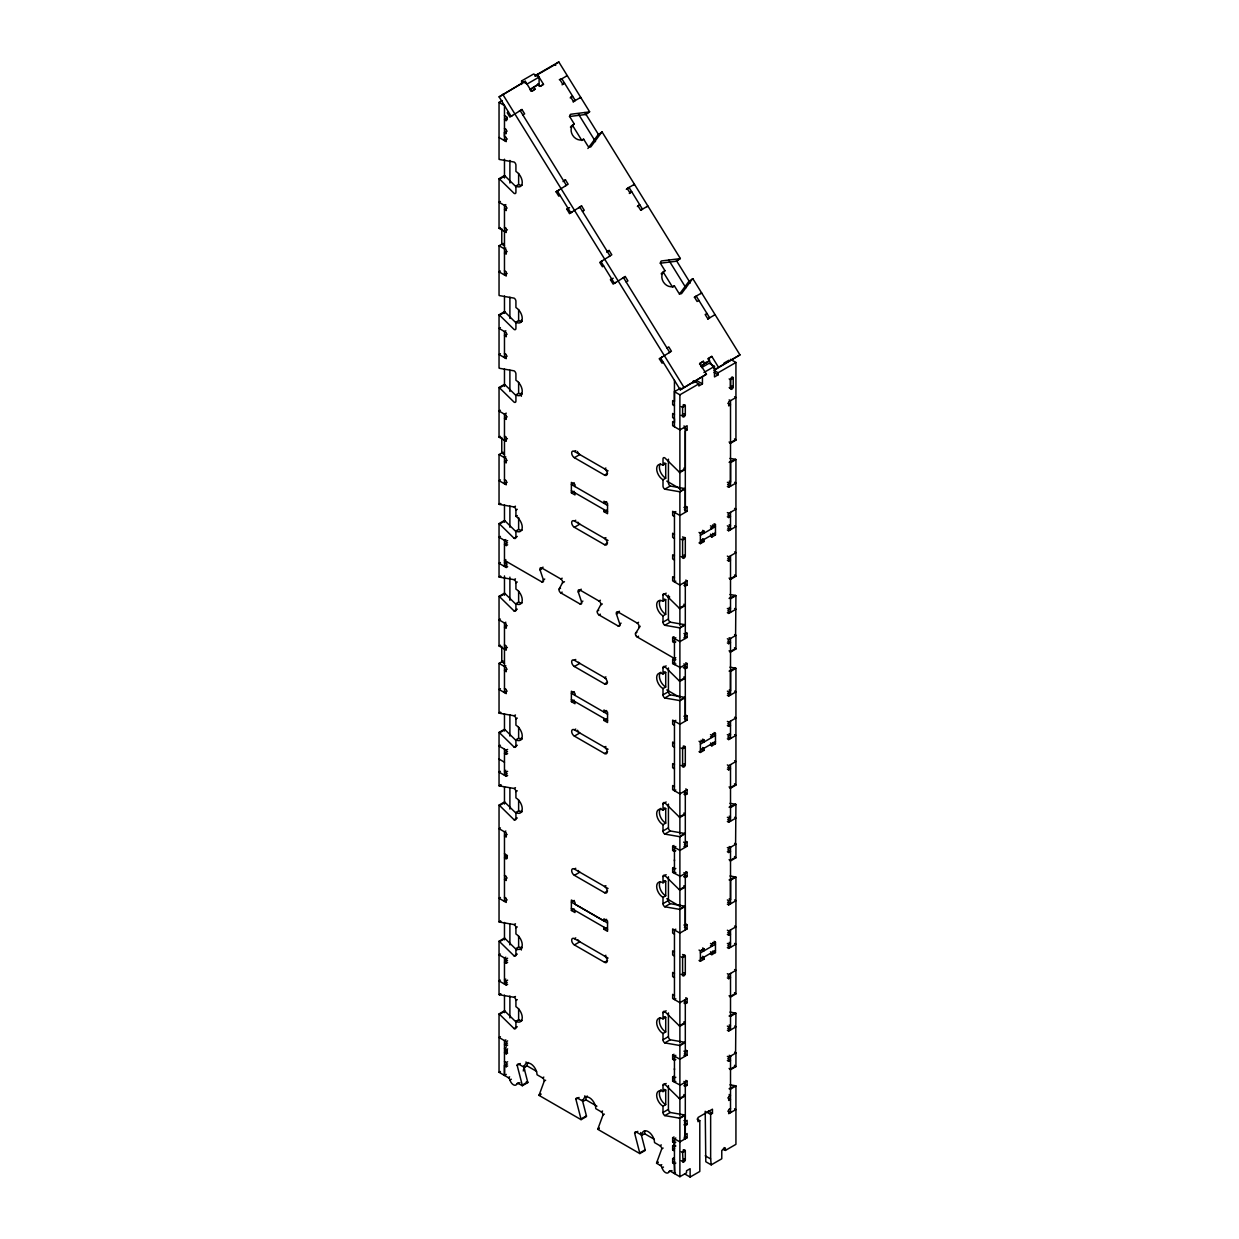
<?xml version="1.0" encoding="UTF-8"?>
<svg xmlns="http://www.w3.org/2000/svg" width="1239" height="1239" viewBox="0 0 1239 1239"><rect width="100%" height="100%" fill="white"/><g stroke="black" fill="none" stroke-linecap="round" stroke-linejoin="round"><path stroke-width="1.5" d="M515.904 186.655L504.985 175.938A2.555 1.471 60 0 0 504.474 175.551L499.038 178.679L499.038 228.348L506.271 232.529L506.271 228.348L504.474 227.31M502.198 100.591L499.038 102.403L499.038 159.304A2.555 1.471 60 0 0 499.565 159.506L514.108 162.03A2.555 1.471 60 0 1 515.92 165.159L515.92 171.431A8.952 5.173 60 0 1 522.254 182.396A8.952 5.173 60 0 1 515.92 186.051L515.92 192.308A2.555 1.471 60 0 1 514.108 193.361L499.565 179.066A2.555 1.471 60 0 0 499.038 178.679M504.474 177.022L504.474 175.551M507.185 131.04L504.474 132.604L504.474 136.445L506.271 137.483L506.271 141.664L499.038 137.483M506.271 1074.399L504.474 1075.437L504.474 1065.679L507.525 1063.929M675.813 1163.049L674.45 1163.824L674.79 1173.379M674.465 1150.954L672.653 1149.9L672.653 1145.734L674.45 1146.772L674.45 1142.947L675.813 1142.157M674.45 380.419L674.45 401.622L672.653 400.569L672.653 404.75L674.45 405.788M674.45 859.804L674.45 860.904M674.45 1068.607L674.45 1069.722M663.128 1148.057L661.765 1148.847L656.67 1162.709A2.555 1.471 60 0 0 656.593 1163.266L660.418 1165.465A2.555 1.471 60 0 1 662.122 1167.835A5.111 2.958 60 0 0 665.529 1172.59A5.111 2.958 60 0 0 668.936 1171.769A2.555 1.471 60 0 1 670.64 1171.366L679.886 1176.709L679.886 1118.337L685.306 1115.208L684.966 1138.966M685.306 929.962L685.306 906.39L679.886 909.534L679.886 1043.021M685.306 721.144L685.306 697.588L679.886 700.716L679.886 834.203M685.306 512.327L685.306 488.77L679.886 491.898L679.886 625.401M683.943 425.984L685.306 426.774L685.306 469.38L679.886 472.524L679.886 394.823L674.45 391.694L674.45 426.774M681.233 415.282L682.596 416.056A1.92 1.115 -60 0 0 683.943 416.846A1.92 1.115 -60 0 0 685.306 414.492L685.306 413.95M729.09 995.738L730.003 996.636A2.555 1.471 60 0 0 730.514 997.023L735.935 993.879L735.935 877.166L730.514 880.294L730.514 903.851L727.618 902.178M729.09 786.935L730.003 787.818A2.555 1.471 60 0 0 730.514 788.205L735.935 785.077L735.935 668.348L730.514 671.476L730.514 695.048L727.618 693.375M729.09 578.117L730.003 579A2.555 1.471 60 0 0 730.514 579.387L735.935 576.259L735.935 459.545L730.514 462.674L730.514 486.23L727.618 484.557M731.877 386.041L733.225 386.831L730.514 388.396L730.514 379.692A1.92 1.115 -60 0 1 731.877 377.337A1.92 1.115 -60 0 1 733.225 378.127L733.225 386.831A1.92 1.115 -60 0 1 731.877 389.17A1.92 1.115 -60 0 1 730.514 388.396L729.152 387.606M723.018 1149.064L725.388 1150.427L735.935 1144.34L735.935 1085.968A2.555 1.471 60 0 0 735.424 1085.767L729.972 1084.822M581.277 603.145L579.929 603.92L560.818 592.892A2.555 1.471 60 0 1 559.037 590.167L559.037 589.377A2.555 1.471 60 0 1 559.176 588.959L562.583 582.609A2.555 1.471 60 0 0 562.413 580.967L561.484 579.511A2.555 1.471 60 0 0 560.833 578.985L541.505 567.834A2.555 1.471 60 0 0 540.096 569.986L543.363 579.837A2.555 1.471 60 0 1 541.846 581.927L504.474 560.353L505.822 559.579M621.095 623.14L619.748 623.929A2.555 1.471 60 0 1 618.323 626.082L598.995 614.931A2.555 1.471 60 0 1 598.344 614.405L597.415 612.933A2.555 1.471 60 0 1 597.26 611.307L600.652 604.957A2.555 1.471 60 0 0 600.791 604.539L600.807 603.889A2.555 1.471 60 0 0 599.01 601.023L579.806 589.934A2.555 1.471 60 0 0 578.272 592.041L581.556 601.875A2.555 1.471 60 0 1 580.038 603.982M675.813 657.723L674.45 658.498L636.97 636.846A2.555 1.471 60 0 1 635.421 633.47L640.191 626.222M582.284 1099.845L586.419 1115.874A2.555 1.471 60 0 1 586.496 1116.525L581.076 1119.653L539.12 1095.431A2.555 1.471 60 0 1 539.197 1094.873L544.277 1081.012L545.64 1080.238M640.702 1132.523L645.163 1149.792A2.555 1.471 60 0 1 645.24 1150.442L639.804 1153.571L597.848 1129.349A2.555 1.471 60 0 1 597.926 1128.791L603.021 1114.93L604.384 1114.14M587.89 148.494L597.988 134.881A2.555 2.091 54.8 0 1 598.452 134.493M679.297 294.309L688.714 281.609A2.555 2.091 54.8 0 1 689.178 281.207M512.45 115.475L511.088 116.249L499.116 96.874L525.29 81.294L531.454 91.252L535.062 89.162L533.73 86.993L538.547 84.206L539.894 86.389L543.503 84.298L537.354 74.34L558.804 61.95L589.609 111.758L585.97 114.329A2.555 2.091 54.8 0 1 585.397 114.53L569.351 116.528M499.116 96.874L525.29 81.294M534.923 76.044L537.354 74.34M556.373 63.654L558.804 61.95M531.02 91.051L530.091 89.549L533.73 86.993M534.009 87.288L538.547 84.206M532.646 90.881L535.062 89.162M541.087 86.002L543.503 84.298M508.408 111.913L507.2 112.764L509.879 117.101L521.96 109.512L524.639 113.864L522.843 114.902M519.234 111.2L520.148 110.565L566.347 185.261L565.433 185.896M519.544 111.216L521.96 109.512M562.103 84.825L564.535 83.121L562.723 84.175L560.028 79.823L567.261 75.641L566.424 75.935M570.172 97.866L572.588 96.162L570.792 97.2L573.471 101.552L580.704 97.37L579.806 98.02M573.161 102.001L575.283 100.514L561.84 78.769L559.316 79.652M585.397 114.53L589.036 111.975A2.555 2.091 54.8 0 0 589.609 111.758M570.451 127.152A8.952 7.295 54.8 0 1 572.449 125.263L574.261 123.993L570.234 117.473A2.555 2.091 54.8 0 1 570.699 114.251L589.036 111.975M660.093 263.241L676.138 261.243A2.555 2.091 54.8 0 0 676.711 261.042L680.335 258.486L602.077 131.938A2.555 2.091 54.8 0 0 601.612 132.325L590.848 146.852A2.555 2.091 54.8 0 1 587.704 145.722L583.662 139.202L581.85 140.472L572.449 125.263M597.988 134.881L602.077 131.938M563.048 181.575L565.464 179.872L568.143 184.208L556.079 191.797L558.758 196.149L559.966 195.297M572.232 211.962L569.522 213.526L566.827 209.19L568.035 208.338M569.522 213.526L581.587 205.937L584.281 210.289L582.469 211.327M578.876 207.625L579.775 206.99L609.991 255.853L609.092 256.488M579.171 207.656L581.587 205.937M626.314 189.35L629.04 187.43L642.468 209.159L641.26 210.011M633.547 184.936L634.461 184.301L627.228 188.483L629.923 192.819L631.72 191.782L629.304 193.485M637.373 206.526L639.789 204.822L637.977 205.86L640.671 210.212L647.904 206.03L646.99 206.665M606.692 252.167L609.123 250.464L611.803 254.8L599.738 262.389L602.417 266.741L603.625 265.889M626.129 281.919L627.925 280.881L625.246 276.529L613.166 284.118L610.486 279.782L611.694 278.93M622.52 278.217L623.434 277.582L669.633 352.279L668.719 352.914M622.83 278.248L625.246 276.529M676.138 261.243L679.762 258.688A2.555 2.091 54.8 0 0 680.335 258.486M663.515 271.744L664.987 270.706L660.96 264.186A2.555 2.091 54.8 0 1 661.425 260.964L679.762 258.688M673.149 286.798L674.403 285.915L678.43 292.435A2.555 2.091 54.8 0 0 681.589 293.566L692.353 279.038A2.555 2.091 54.8 0 1 692.818 278.651L739.962 354.896L714.872 369.826L708.15 358.969L711.79 356.398L718.496 367.271L714.872 369.826M688.714 281.609L692.818 278.651M694.413 297.36L696.225 296.09L709.668 317.819L707.856 319.104M700.747 293.597L701.661 292.962L694.429 297.128L697.108 301.48L698.92 300.427M714.191 315.326L715.089 314.691L707.856 318.857L705.177 314.52L706.989 313.467M663.252 362.315L662.044 363.166L659.365 358.814L671.43 351.226L668.75 346.889L666.938 347.927M699.493 363.972L703.349 361.277L704.681 363.445L701.057 366.016L700.639 365.335M701.057 366.016L709.513 360.673L708.166 358.489L711.79 356.398M661.936 357.188L660.573 357.963L680.273 389.82L706.447 374.224L699.725 363.368L703.349 361.277M706.447 374.224L680.273 389.82M683.107 1162.213L682.596 1152.518A1.92 1.115 -60 0 1 683.943 1150.164A1.92 1.115 -60 0 1 685.306 1150.954L682.596 1152.518L681.233 1151.728M684.966 664.785L683.943 663.81M735.594 635.545L735.935 595.649A2.555 1.471 60 0 0 735.424 595.432L729.972 594.488M684.966 873.603L683.943 872.612M735.594 844.363L735.935 804.452A2.555 1.471 60 0 0 735.424 804.25L729.972 803.306M684.966 1082.406L683.943 1081.43M735.594 1053.181L735.935 1013.27A2.555 1.471 60 0 0 735.424 1013.053L729.972 1012.108M735.594 1109.726L734.588 1108.75M675.472 1172.977L674.45 1173.565L674.45 1138.765L675.813 1137.991M521.619 84.438L521.619 80.922L533.668 73.968L539.089 77.097L539.089 85.878M535.372 75.935L555.165 64.505L555.692 65.373M539.089 77.097L527.04 84.051L521.619 80.922M530.091 89.549L533.405 87.644M507.371 117.256A1.92 1.115 -60 0 0 507.185 118.17L504.474 119.734L506.271 120.772L506.271 116.605L504.474 115.552M507.355 138.938L504.474 140.611L504.474 105.547L499.038 102.403M499.565 179.066L504.985 175.938M515.92 186.051L518.63 184.487A8.952 5.173 60 0 0 522.13 185.277M500.401 201.461L499.038 202.251L506.271 206.417L506.271 210.599L504.474 209.561L507.185 207.982M505.822 204.59L504.474 205.38L504.474 274.981L507.185 273.416M563.652 180.909L565.464 179.872M556.079 191.797L558.789 190.233M499.038 228.348L500.401 227.558M504.474 231.476L507.401 229.788M515.904 322.76L504.985 312.042A2.555 1.471 60 0 0 504.474 311.655L499.038 314.799A2.555 1.471 60 0 1 499.565 315.186L514.108 329.466A2.555 1.471 60 0 0 515.92 328.412L515.92 322.155A8.952 5.173 60 0 0 522.254 318.5A8.952 5.173 60 0 0 515.92 307.535L515.92 301.278A2.555 1.471 60 0 0 514.108 298.134L499.565 295.625A2.555 1.471 60 0 1 499.038 295.409L499.038 245.756L503.111 243.402M566.827 209.19L569.537 207.625M504.474 248.884L505.822 248.094M507.185 251.486L504.474 253.05L506.271 254.103L506.271 249.922L499.038 245.756M500.401 271.062L499.038 271.852L506.271 276.034L506.271 271.852L504.474 270.799M607.311 251.502L609.123 250.464M499.565 315.186L504.985 312.042M602.293 260.763L600.946 261.537L614.374 283.266L615.737 282.492M500.401 327.623L499.038 328.397L506.271 332.579L506.271 336.76L504.474 335.707L507.185 334.143M515.92 322.155L518.63 320.591A8.952 5.173 60 0 0 522.13 321.397M505.822 330.751L504.474 331.541L504.474 357.637L507.185 356.073M610.486 279.782L613.197 278.217M500.401 353.719L499.038 354.509L506.271 358.675L506.271 354.509L504.474 353.456M504.474 436.113L506.271 437.166L506.271 441.332L499.038 437.166L499.038 387.497L504.474 384.369A2.555 1.471 60 0 1 504.985 384.756L515.904 395.458M499.038 387.497A2.555 1.471 60 0 1 499.565 387.884L504.985 384.756M499.565 387.884L514.108 402.164A2.555 1.471 60 0 0 515.92 401.126L515.92 394.854L518.63 393.29A8.952 5.173 60 0 0 522.13 394.095M500.401 410.279L499.038 411.054L506.271 415.235L506.271 419.417L504.474 418.364L507.185 416.8M506.271 413.145L504.474 414.198L504.474 483.799L507.185 482.234M499.038 437.166L500.401 436.376M504.474 440.294L507.401 438.591M659.365 358.814L662.075 357.25M515.47 506.178L514.108 506.952L499.565 504.428A2.555 1.471 60 0 1 499.038 504.227L499.038 454.558L503.111 452.22M504.474 457.687L505.822 456.912M507.185 460.304L504.474 461.868L506.271 462.906L506.271 458.74L499.038 454.558M500.401 479.88L499.038 480.67L506.271 484.836L506.271 480.67L504.474 479.617M704.681 363.445L709.513 360.673M701.522 367.611L709.064 363.259L714.485 366.388L714.485 376.935L718.109 374.844L718.109 372.769L735.935 362.469L735.935 440.155L730.514 443.283A2.555 1.471 60 0 1 730.003 442.896L729.09 442.013M703.938 372.49L714.485 366.388M674.45 391.694L680.769 388.055M724.025 363.073L728.888 360.27M718.496 367.271L739.962 354.896M607.59 473.329L604.539 475.095L574.385 457.687A3.841 2.215 60 0 1 571.675 452.994A3.841 2.215 60 0 1 574.385 451.43L575.748 450.64M679.886 394.823L698.811 383.904L698.811 385.979L702.436 383.904L702.436 376.873M574.385 457.687L579.821 454.558A3.841 2.215 60 0 1 577.405 451.476M499.038 504.227L500.401 503.437M499.565 504.428L500.912 503.654M729.152 378.917L730.514 379.692L733.225 378.127L731.877 377.337M515.904 531.577L504.985 520.86A2.555 1.471 60 0 0 504.474 520.473L499.038 523.601A2.555 1.471 60 0 1 499.565 523.989L514.108 538.284A2.555 1.471 60 0 0 515.92 537.23L515.92 530.973A8.952 5.173 60 0 0 522.254 527.318A8.952 5.173 60 0 0 515.92 516.353L515.92 510.081L517.283 509.306M685.306 414.492L682.596 416.056L682.596 407.368A1.92 1.115 -60 0 1 683.943 405.014A1.92 1.115 -60 0 1 685.306 405.788L685.306 414.492L683.943 413.718M499.565 523.989L504.985 520.86M515.92 516.353L517.283 515.563M574.277 482.823L571.38 484.495L607.544 505.373M605.886 468.048L604.539 468.822A3.841 2.215 60 0 1 607.249 473.53A3.841 2.215 60 0 1 604.539 475.095M574.989 486.571L574.989 484.495L571.38 482.405L571.38 492.843L574.091 491.279M500.401 536.425L499.038 537.215L506.271 541.397L507.634 540.607M674.45 414.492L672.653 413.454L672.653 417.62L674.45 418.674L674.45 422.592L672.653 421.554L672.653 425.72L679.886 429.902L687.118 425.72L687.118 429.902L685.306 430.94L685.306 508.16L683.943 507.371M515.92 530.973L518.63 529.409A8.952 5.173 60 0 0 522.13 530.199M505.822 539.569L504.474 540.343L504.474 566.455L507.185 564.891M514.108 538.284L517.283 536.456M507.525 542.759L504.474 544.525L506.271 545.563L507.634 544.788M663.004 479.772A8.952 5.173 60 0 1 656.67 468.807A8.952 5.173 60 0 1 663.004 465.152L665.715 463.587L665.715 478.208L663.004 479.772L663.004 486.044A2.555 1.471 60 0 0 664.816 489.173L679.359 491.697A2.555 1.471 60 0 1 679.886 491.898M500.401 562.537L499.038 563.311L506.271 567.493L507.634 566.703M606.645 501.718L603.935 503.282L603.935 501.191L607.544 503.282L607.544 513.72L603.935 511.63L603.935 509.554M607.59 542.93L604.539 544.695L574.385 527.303A3.841 2.215 60 0 1 571.675 522.595A3.841 2.215 60 0 1 574.385 521.03L575.748 520.256M506.162 561.298L504.474 562.274L506.271 563.311L507.634 562.537M574.385 527.303L579.821 524.159A3.841 2.215 60 0 1 577.901 522.146M603.935 511.63L606.645 510.065M663.004 465.152L663.004 458.895A2.555 1.471 60 0 1 664.816 457.857L679.359 472.136L684.795 468.992A2.555 1.471 60 0 0 685.306 469.38M730.003 442.896L735.424 439.768A2.555 1.471 60 0 0 735.935 440.155M499.038 523.601L499.038 576.925L500.401 576.15M499.038 576.925A2.555 1.471 60 0 0 499.565 577.142L500.912 576.352M664.816 489.173L670.237 486.044L684.795 488.553A2.555 1.471 60 0 1 685.306 488.77M499.565 577.142L514.108 579.651L515.47 578.876M515.904 604.276L504.985 593.558A2.555 1.471 60 0 0 504.474 593.171L499.038 596.315A2.555 1.471 60 0 1 499.565 596.702L514.108 610.982A2.555 1.471 60 0 0 515.92 609.929L515.92 603.672A8.952 5.173 60 0 0 522.254 600.017A8.952 5.173 60 0 0 515.92 589.052L515.92 582.795L517.283 582.005M541.722 567.942L543.085 567.168M540.096 569.986L541.443 569.212M679.359 491.697L684.795 488.553M729.09 462.302L735.424 459.328A2.555 1.471 60 0 1 735.935 459.545M499.565 596.702L504.985 593.558M605.886 537.649L604.539 538.438A3.841 2.215 60 0 1 607.249 543.131A3.841 2.215 60 0 1 604.539 544.695M543.363 579.837L544.726 579.047M541.737 581.881L543.085 581.091M515.92 603.672L518.63 602.108A8.952 5.173 60 0 0 522.13 602.913M675.813 511.552L674.45 512.327L674.45 581.927L675.813 581.153M560.833 578.985L562.181 578.195M685.306 508.16L687.118 507.107L687.118 511.289L679.886 515.455L672.653 511.289L672.653 515.47L674.45 516.508M727.355 482.312L728.702 483.102L730.514 482.048L730.514 400.662L729.152 399.887M514.108 610.982L517.283 609.154M562.46 582.903L564.488 581.726M500.401 619.082L499.038 619.872L506.271 624.053L506.271 628.219L504.474 627.182L507.185 625.618M727.355 486.493L728.702 487.268L735.935 483.102L734.588 482.312M559.176 588.959L560.539 588.184M505.822 622.226L504.474 623L504.474 692.601L507.185 691.037M560.818 592.892L562.165 592.103M579.914 589.996L581.261 589.206M578.272 592.041L579.635 591.251M499.038 596.315L499.038 645.968L500.401 645.194M727.355 512.59L728.702 513.38L735.935 509.198L734.588 508.408M699.028 532.414L700.391 533.204L704 531.113L704 533.204L701.971 532.027M710.489 525.816L711.836 526.59L715.461 524.5L715.461 534.938L711.836 537.029L710.489 536.255M581.556 601.875L582.903 601.101M727.355 516.771L728.702 517.546L730.514 516.508L727.804 514.944M700.376 535.294L715.445 526.606L712.549 524.933M504.474 649.112L507.401 647.408M700.376 541.567L715.445 532.863M599.01 601.023L600.373 600.234M727.355 525.816L728.702 526.606L730.514 525.553L729.152 524.778M699.028 542.868L700.391 543.642L704 541.551L704 539.476L702.652 538.686M515.47 714.98L514.108 715.77L499.565 713.246A2.555 1.471 60 0 1 499.038 713.029L499.038 663.376L503.111 661.022M727.355 529.998L728.702 530.772L735.935 526.606L734.588 525.816M600.652 604.957L602.34 603.966M597.368 611.013L598.731 610.223M504.474 666.505L505.822 665.715M598.995 614.931L600.357 614.157M507.185 669.122L504.474 670.686L506.271 671.724L506.271 667.542L499.038 663.376M619.748 623.929L616.464 614.079A2.555 1.471 60 0 1 617.982 611.973L619.454 611.261M616.464 614.079L617.812 613.305M500.401 688.698L499.038 689.473L506.271 693.654L506.271 689.473L504.474 688.435M664.816 625.277L670.237 622.148L684.795 624.673A2.555 1.471 60 0 1 685.306 624.874L679.886 628.018A2.555 1.471 60 0 0 679.359 627.801L664.816 625.277A2.555 1.471 60 0 1 663.004 622.148L663.004 615.876A8.952 5.173 60 0 1 656.67 604.926A8.952 5.173 60 0 1 663.004 601.271L663.004 594.999L666.164 593.171M683.943 585.335L685.306 586.109L687.118 585.071L687.118 580.89L679.886 585.071L672.653 580.89L672.653 576.708L674.45 577.761M727.355 556.094L728.702 556.884L735.935 552.702L734.588 551.913M727.355 560.276L728.702 561.05L730.514 560.013L727.804 558.448M618.106 625.974L619.81 624.983M669.075 596.532L668.967 596.842A2.555 1.471 60 0 0 669.71 596.966M663.004 601.271L665.715 599.707L665.715 614.312L663.004 615.876M618.091 612.035L637.202 623.078L638.565 622.288M607.59 682.147L604.539 683.913L574.385 666.505A3.841 2.215 60 0 1 571.675 661.812A3.841 2.215 60 0 1 574.385 660.248L575.748 659.458M574.385 666.505L579.821 663.376A3.841 2.215 60 0 1 578.567 662.307M635.561 633.052L636.908 632.277M679.359 608.241L684.795 605.112A2.555 1.471 60 0 0 685.306 605.499L679.886 608.628A2.555 1.471 60 0 1 679.359 608.241L664.816 593.961A2.555 1.471 60 0 0 663.004 594.999M730.003 579L735.424 575.872A2.555 1.471 60 0 0 735.935 576.259M499.038 713.029L500.401 712.255M499.565 713.246L500.912 712.456M637.187 636.985L638.55 636.196M663.004 622.148L668.425 619.02L668.425 595.262M515.904 740.38L504.985 729.678A2.555 1.471 60 0 0 504.474 729.291L499.038 732.419A2.555 1.471 60 0 1 499.565 732.807L514.108 747.086A2.555 1.471 60 0 0 515.92 746.048L515.92 739.776A8.952 5.173 60 0 0 522.254 736.121A8.952 5.173 60 0 0 515.92 725.156L515.92 718.899L517.283 718.109M679.359 627.801L684.795 624.673M729.09 598.406L735.424 595.432M735.935 595.649L730.514 598.778A2.555 1.471 60 0 0 730.003 598.561M499.565 732.807L504.985 729.678M574.292 691.625L571.396 693.298L607.559 714.175M675.813 641.879L674.45 642.669L672.653 641.616L672.653 637.45L674.001 636.66M605.886 676.866L604.539 677.64A3.841 2.215 60 0 1 607.249 682.333A3.841 2.215 60 0 1 604.539 683.913M675.813 637.698L674.45 638.488L674.45 664.584L675.813 663.81M672.653 641.616L674.682 640.439M672.653 637.45L679.886 641.616L687.118 637.45L687.118 633.268L685.306 634.306L683.943 633.532M727.355 608.473L728.702 609.247L730.514 608.21L729.152 607.435M574.989 695.389L574.989 693.298L571.38 691.207L571.38 701.661L574.091 700.081M500.401 745.243L499.038 746.033L506.271 750.199L507.634 749.425M727.355 612.655L728.702 613.429L735.935 609.247L734.588 608.473M515.92 739.776L518.63 738.212A8.952 5.173 60 0 0 522.13 739.017M514.108 747.086L517.283 745.259M507.525 751.577L504.474 753.343L506.271 754.381L507.634 753.591M680.226 667.527L672.653 663.546L672.653 659.365L674.001 658.59M675.813 659.628L674.45 660.418L672.653 659.365M679.886 700.716A2.555 1.471 60 0 0 679.359 700.5L664.816 697.991A2.555 1.471 60 0 1 663.004 694.847L663.004 688.59A8.952 5.173 60 0 1 656.67 677.625A8.952 5.173 60 0 1 663.004 673.97L663.004 667.713L666.164 665.885M672.653 663.546L674.682 662.369M663.004 673.97L665.715 672.405L665.715 687.026L663.004 688.59M500.401 771.339L499.038 772.129L506.271 776.311L507.634 775.521M679.886 698.409L679.886 667.728L687.118 663.546L687.118 667.728L685.306 668.766L683.278 667.589M727.355 638.751L728.702 639.525L735.935 635.359L735.935 648.973L730.514 652.101A2.555 1.471 60 0 1 730.003 651.714L729.09 650.816M606.645 710.536L603.935 712.1L603.935 710.009L607.544 712.1L607.544 722.538L603.935 720.448L603.935 718.357M607.59 751.748L604.539 753.513L574.385 736.105A3.841 2.215 60 0 1 571.675 731.413A3.841 2.215 60 0 1 574.385 729.848L575.748 729.059M505.822 770.302L504.474 771.092L506.271 772.129L507.634 771.339M727.355 642.933L728.702 643.707L730.514 642.669L727.804 641.105M507.185 773.694L504.474 775.258L504.474 749.161M574.385 736.105L579.821 732.977A3.841 2.215 60 0 1 577.544 730.251M603.935 720.448L606.645 718.883M679.359 680.939L684.795 677.81A2.555 1.471 60 0 0 685.306 678.198L679.886 681.326A2.555 1.471 60 0 1 679.359 680.939L664.816 666.659A2.555 1.471 60 0 0 663.004 667.713M730.003 651.714L735.424 648.586A2.555 1.471 60 0 0 735.935 648.973M499.038 732.419L499.038 785.743L500.401 784.953M499.038 785.743A2.555 1.471 60 0 0 499.565 785.944L501.253 784.968M663.004 694.847L668.425 691.718L668.425 667.96M664.816 697.991L670.237 694.847L684.795 697.371A2.555 1.471 60 0 1 685.306 697.588M499.565 785.944L514.108 788.469L515.47 787.694M515.904 813.094L504.985 802.376A2.555 1.471 60 0 0 504.474 801.989L499.038 805.118A2.555 1.471 60 0 1 499.565 805.505L514.108 819.8A2.555 1.471 60 0 0 515.92 818.747L515.92 812.49A8.952 5.173 60 0 0 522.254 808.835A8.952 5.173 60 0 0 515.92 797.87L515.92 791.597L517.283 790.823M679.359 700.5L684.795 697.371M729.09 671.12L735.424 668.146A2.555 1.471 60 0 1 735.935 668.348M499.565 805.505L504.985 802.376M605.886 746.467L604.539 747.241A3.841 2.215 60 0 1 607.249 751.949A3.841 2.215 60 0 1 604.539 753.513M515.92 812.49L518.63 810.91A8.952 5.173 60 0 0 522.13 811.715M675.813 720.355L674.45 721.144L674.45 790.745L675.813 789.971M683.943 716.188L685.306 716.963L687.118 715.925L687.118 720.091L679.886 724.273L672.653 720.107L672.653 724.273L674.45 725.326M727.355 691.13L728.702 691.904L730.514 690.866L730.514 638.488L729.152 637.713M514.108 819.8L517.283 817.972M500.401 827.9L499.038 828.69L506.271 832.856L506.271 837.037L504.474 835.984L507.185 834.42M727.355 695.296L728.702 696.086L735.935 691.904L734.588 691.13M505.822 831.028L504.474 831.818L504.474 901.419L507.185 899.855M727.355 721.408L728.702 722.182L735.935 718.016L734.588 717.226M699.028 741.232L700.391 742.022L704 739.931L704 742.022L700.949 740.256M710.489 734.619L711.836 735.408L715.461 733.318L715.461 743.756L711.836 745.847L710.489 745.057M727.355 725.574L728.702 726.364L730.514 725.326L727.804 723.746M700.391 744.112L715.461 735.408L712.564 733.736M700.391 750.369L715.461 741.665M727.355 734.634L728.702 735.408L730.514 734.371L729.152 733.581M699.028 751.67L700.391 752.46L704 750.369L704 748.279L702.652 747.504M727.355 738.8L728.702 739.59L735.935 735.408L734.588 734.634M507.185 877.924L504.474 879.489L506.271 880.542L506.271 876.36L504.474 875.323M500.401 897.501L499.038 898.29L506.271 902.457L506.271 898.29L504.474 897.237M683.943 794.137L685.306 794.927L687.118 793.874L687.118 789.708L679.886 793.874L672.653 789.708L672.653 785.526L674.45 786.564M727.355 764.912L728.702 765.687L735.935 761.52L734.588 760.731M664.816 834.095L670.237 830.966L684.795 833.475A2.555 1.471 60 0 1 685.306 833.692L679.886 836.821A2.555 1.471 60 0 0 679.359 836.619L664.816 834.095A2.555 1.471 60 0 1 663.004 830.966L663.004 824.694A8.952 5.173 60 0 1 656.67 813.729A8.952 5.173 60 0 1 663.004 810.074L663.004 803.817L666.164 801.989M727.355 769.078L728.702 769.868L730.514 768.815L727.804 767.251M663.004 810.074L665.715 808.509L665.715 823.13L663.004 824.694M607.59 890.949L604.539 892.715L574.385 875.323A3.841 2.215 60 0 1 571.675 870.614A3.841 2.215 60 0 1 574.385 869.05L575.748 868.276M574.385 875.323L579.821 872.179A3.841 2.215 60 0 1 578.102 870.49M679.359 817.059L684.795 813.915A2.555 1.471 60 0 0 685.306 814.302L679.886 817.446A2.555 1.471 60 0 1 679.359 817.059L664.816 802.764A2.555 1.471 60 0 0 663.004 803.817M730.003 787.818L735.424 784.69A2.555 1.471 60 0 0 735.935 785.077M499.038 805.118L499.038 921.847L500.401 921.057M499.038 921.847A2.555 1.471 60 0 0 499.565 922.064L500.912 921.274M663.004 830.966L668.425 827.822L668.425 804.08M499.565 922.064L514.108 924.573L515.47 923.798M516.818 950.096L504.985 938.481A2.555 1.471 60 0 0 504.474 938.093L499.038 941.237A2.555 1.471 60 0 1 499.565 941.625L514.108 955.904A2.555 1.471 60 0 0 515.92 954.851L515.92 948.594A8.952 5.173 60 0 0 522.254 944.939A8.952 5.173 60 0 0 515.92 933.974L515.92 927.717L517.283 926.927M679.359 836.619L684.795 833.475M729.09 807.224L735.424 804.25M735.935 804.452L730.514 807.596A2.555 1.471 60 0 0 730.003 807.379M499.565 941.625L504.985 938.481M574.292 900.443L571.396 902.1L607.559 922.993M675.813 850.697L674.45 851.472L672.653 850.434L672.653 846.252L674.001 845.478M605.886 885.668L604.539 886.458A3.841 2.215 60 0 1 607.249 891.151A3.841 2.215 60 0 1 604.539 892.715M675.813 846.516L674.45 847.306L674.45 873.402L675.813 872.612M672.653 850.434L674.682 849.257M672.653 846.252L679.886 850.434L687.118 846.252L687.118 842.086L685.306 843.124L683.603 842.148M727.355 817.291L728.702 818.065L730.514 817.028L729.152 816.238M606.645 919.338L603.935 920.902L574.989 904.207L574.989 902.116L571.38 900.025L571.38 910.464L574.091 908.899M500.401 954.061L499.038 954.835L506.271 959.017L507.634 958.227M727.355 821.457L728.702 822.247L735.935 818.065L734.588 817.291M515.92 948.594L518.63 947.03A8.952 5.173 60 0 0 522.13 947.835M505.822 957.189L504.474 957.979L504.474 984.076L507.185 982.512M514.108 955.904L517.283 954.076M507.525 960.38L504.474 962.145L506.271 963.199L507.634 962.409M680.226 876.345L672.653 872.364L672.653 868.183L674.001 867.393M675.813 868.446L674.45 869.22L672.653 868.183M679.886 909.534A2.555 1.471 60 0 0 679.359 909.318L664.816 906.793A2.555 1.471 60 0 1 663.004 903.665L663.004 897.392A8.952 5.173 60 0 1 656.67 886.443A8.952 5.173 60 0 1 663.004 882.788L663.004 876.515L666.164 874.688M672.653 872.364L674.682 871.187M663.004 882.788L665.715 881.223L665.715 895.828L663.004 897.392M500.401 980.157L499.038 980.947L506.271 985.113L507.634 984.339M679.886 907.227L679.886 876.531L687.118 872.364L687.118 876.531L685.306 877.584L683.603 876.593M727.355 847.569L728.702 848.343L735.935 844.162L735.935 857.775L730.514 860.904A2.555 1.471 60 0 1 730.003 860.516L729.09 859.634M607.59 960.566L604.539 962.316L574.385 944.923A3.841 2.215 60 0 1 571.675 940.231A3.841 2.215 60 0 1 574.385 938.651L575.748 937.877M505.822 979.12L504.474 979.894L506.271 980.947L507.634 980.157M727.355 851.735L728.702 852.525L730.514 851.472L727.804 849.908M574.385 944.923L579.821 941.795A3.841 2.215 60 0 1 577.901 939.766M603.935 927.175L603.935 929.265L606.645 927.701M679.359 889.757L684.795 886.628A2.555 1.471 60 0 0 685.306 887.016L679.886 890.144A2.555 1.471 60 0 1 679.359 889.757L664.816 875.477A2.555 1.471 60 0 0 663.004 876.515M730.003 860.516L735.424 857.388A2.555 1.471 60 0 0 735.935 857.775M499.038 941.237L499.038 994.545L500.401 993.771M499.038 994.545A2.555 1.471 60 0 0 499.565 994.762L500.912 993.972M663.004 903.665L668.425 900.536L668.425 876.778M664.816 906.793L670.237 903.665L684.795 906.189A2.555 1.471 60 0 1 685.306 906.39M499.565 994.762L514.108 997.287L515.47 996.497M515.904 1021.896L504.985 1011.194A2.555 1.471 60 0 0 504.474 1010.807L499.038 1013.936A2.555 1.471 60 0 1 499.565 1014.323L514.108 1028.602A2.555 1.471 60 0 0 515.92 1027.565L515.92 1021.292A8.952 5.173 60 0 0 522.254 1017.637A8.952 5.173 60 0 0 515.92 1006.672L515.92 1000.415L517.283 999.625M679.359 909.318L684.795 906.189M729.09 879.922L735.424 876.949A2.555 1.471 60 0 1 735.935 877.166M499.565 1014.323L504.985 1011.194M605.886 955.269L604.539 956.059A3.841 2.215 60 0 1 607.249 960.752A3.841 2.215 60 0 1 604.539 962.316M515.92 1021.292L518.63 1019.728A8.952 5.173 60 0 0 522.13 1020.533M675.813 929.173L674.45 929.962L674.45 999.563L675.813 998.773M683.943 924.991L685.306 925.781L687.118 924.728L687.118 928.909L679.886 933.091L672.653 928.909L672.653 933.091L674.45 934.129M727.355 899.932L728.702 900.722L730.514 899.684L730.514 847.306L729.152 846.516M500.401 1036.718L499.038 1037.492L506.271 1041.674L507.634 1040.884M514.108 1028.602L517.283 1026.775M727.355 904.114L728.702 904.904L735.935 900.722L734.588 899.932M505.822 1039.846L504.474 1040.621L504.474 1075.437M507.525 1043.037L504.474 1044.802L506.271 1045.855L507.634 1045.066M506.162 1047.652L504.474 1048.628L506.271 1049.681L507.634 1048.891M507.401 1050.254A1.92 1.115 -60 0 0 507.185 1051.245L504.459 1052.794L506.271 1053.847L507.634 1053.073M727.355 930.21L728.702 931L735.935 926.818L734.588 926.044M504.459 1061.498L506.271 1062.551L507.634 1061.777M699.028 950.05L700.391 950.824L704 948.733L704 950.824L701.971 949.647M710.489 943.437L711.836 944.211L715.461 942.136L715.461 952.574L711.836 954.665L710.489 953.875M727.355 934.392L728.702 935.182L730.514 934.129L727.804 932.564M700.391 952.915L715.461 944.211L712.564 942.554M504.474 1065.679L506.271 1066.733L507.634 1065.943M499.038 1013.936L499.038 1072.293L500.401 1071.518M700.391 959.187L715.461 950.483M523.539 1065.927L527.675 1081.972A2.555 1.471 60 0 1 527.752 1082.607L522.331 1085.736A2.555 1.471 60 0 0 522.254 1085.101L517.159 1065.354L520.318 1063.527M727.355 943.437L728.702 944.226L730.514 943.173L729.152 942.399M699.028 960.488L700.391 961.263L704 959.187L704 957.097L702.652 956.307M727.355 947.618L728.702 948.408L735.935 944.226L734.588 943.437M517.159 1065.354A2.555 1.471 60 0 1 518.971 1064.316L524.391 1067.445L527.102 1065.881A8.952 5.173 60 0 1 528.139 1062.473M499.038 1072.293L508.284 1077.636L509.632 1076.846M523.183 1070.899L524.391 1070.202L524.391 1066.283M508.284 1077.636A2.555 1.471 60 0 1 509.988 1080.005L511.351 1079.231M509.988 1080.005A5.111 2.958 60 0 0 513.395 1084.76A5.111 2.958 60 0 0 516.802 1083.939L518.506 1082.963M516.802 1083.939A2.555 1.471 60 0 1 518.506 1083.536L519.869 1082.762M522.254 1085.101L527.675 1081.972M524.391 1067.445A8.952 5.173 60 0 1 530.726 1063.79A8.952 5.173 60 0 1 537.045 1074.755L542.481 1077.884L543.828 1077.094M664.816 1042.897L670.237 1039.769L684.795 1042.293A2.555 1.471 60 0 1 685.306 1042.51L679.886 1045.639A2.555 1.471 60 0 0 679.359 1045.422L664.816 1042.897A2.555 1.471 60 0 1 663.004 1039.769L663.004 1033.512A8.952 5.173 60 0 1 656.67 1022.547A8.952 5.173 60 0 1 663.004 1018.892L663.004 1012.635L666.164 1010.807M683.943 1002.955L685.306 1003.729L687.118 1002.692L687.118 998.51L679.886 1002.692L672.653 998.51L672.653 994.344L674.45 995.382M727.355 973.715L728.702 974.504L735.935 970.323L734.588 969.548M727.355 977.896L728.702 978.686L730.514 977.633L727.804 976.069M663.004 1018.892L665.715 1017.327L665.715 1031.948L663.004 1033.512M539.197 1094.873L540.885 1093.898M539.12 1095.431L540.808 1094.455M679.359 1025.861L684.795 1022.733A2.555 1.471 60 0 0 685.306 1023.12L679.886 1026.248A2.555 1.471 60 0 1 679.359 1025.861L664.816 1011.582A2.555 1.471 60 0 0 663.004 1012.635M730.003 996.636L735.424 993.508A2.555 1.471 60 0 0 735.935 993.879M663.004 1039.769L668.425 1036.64L668.425 1012.883M581.076 1119.653A2.555 1.471 60 0 0 580.998 1119.018L575.903 1099.272L579.062 1097.444M679.359 1045.422L684.795 1042.293M729.09 1016.042L735.424 1013.053M575.903 1099.272A2.555 1.471 60 0 1 577.715 1098.219L583.135 1101.363L585.846 1099.783A8.952 5.173 60 0 1 587.255 1096.004M735.935 1013.27L730.514 1016.398A2.555 1.471 60 0 0 730.003 1016.197M675.813 1059.5L674.45 1060.29L672.653 1059.252L672.653 1055.07L674.001 1054.281M675.813 1055.334L674.45 1056.108L674.45 1082.22L675.813 1081.43M672.653 1059.252L674.682 1058.075M672.653 1055.07L679.886 1059.252L687.118 1055.07L687.118 1050.889L685.306 1051.942L683.943 1051.152M727.355 1026.093L728.702 1026.883L730.514 1025.83L729.152 1025.056M727.355 1030.275L728.702 1031.049L735.935 1026.883L734.588 1026.093M580.998 1119.018L586.419 1115.874M583.135 1101.363A8.952 5.173 60 0 1 589.47 1097.708A8.952 5.173 60 0 1 595.789 1108.657L601.209 1111.801L602.572 1111.011M680.226 1085.147L672.653 1081.167L672.653 1077.001L674.001 1076.211M675.813 1077.249L674.45 1078.038L672.653 1077.001M679.886 1118.337A2.555 1.471 60 0 0 679.359 1118.136L664.816 1115.611A2.555 1.471 60 0 1 663.004 1112.483L663.004 1106.21A8.952 5.173 60 0 1 656.67 1095.245A8.952 5.173 60 0 1 663.004 1091.59L663.004 1085.333L666.164 1083.505M672.653 1081.167L674.682 1079.99M597.926 1128.791L599.289 1128.017M663.004 1091.59L665.715 1090.026L665.715 1104.646L663.004 1106.21M597.848 1129.349L599.211 1128.559M679.886 1116.045L679.886 1085.349L687.118 1081.167L687.118 1085.349L685.306 1086.386L683.943 1085.612M727.355 1056.371L728.702 1057.161L735.935 1052.98L735.935 1066.593L730.514 1069.722A2.555 1.471 60 0 1 730.003 1069.334L729.09 1068.436M727.355 1060.553L728.702 1061.327L730.514 1060.29L727.804 1058.726M679.359 1098.575L684.795 1095.431A2.555 1.471 60 0 0 685.306 1095.818L679.886 1098.962A2.555 1.471 60 0 1 679.359 1098.575L664.816 1084.28A2.555 1.471 60 0 0 663.004 1085.333M730.003 1069.334L735.424 1066.206A2.555 1.471 60 0 0 735.935 1066.593M663.004 1112.483L668.425 1109.339L668.425 1085.596M664.816 1115.611L670.237 1112.483L684.795 1114.992A2.555 1.471 60 0 1 685.306 1115.208M639.804 1153.571A2.555 1.471 60 0 0 639.727 1152.92L634.647 1133.189L637.806 1131.362M634.647 1133.189A2.555 1.471 60 0 1 636.443 1132.136L641.879 1135.265L644.59 1133.7A8.952 5.173 60 0 1 645.287 1130.758M679.359 1118.136L684.795 1114.992M729.09 1088.74L735.424 1085.767M735.935 1085.968L730.514 1089.112A2.555 1.471 60 0 0 730.003 1088.895M683.943 1120.583L685.306 1121.372L687.118 1120.319L687.118 1124.501L685.306 1125.539L683.943 1124.764M639.727 1152.92L645.163 1149.792M684.702 1173.922L690.123 1177.05L699.803 1171.459L699.803 1120.66L697.991 1121.698L697.991 1117.516L712.456 1109.168L712.456 1113.35L710.644 1114.388L706.586 1112.049M674.45 1142.947L672.653 1141.893L672.653 1137.727L674.001 1136.937M641.879 1135.265A8.952 5.173 60 0 1 648.198 1131.61A8.952 5.173 60 0 1 654.533 1142.575L659.953 1145.719L661.316 1144.929M672.653 1141.893L674.682 1140.732M730.514 1108.487L728.702 1109.54L728.702 1113.706L735.935 1109.54M672.653 1145.734L674.001 1144.944M672.653 1137.727L679.886 1141.893L687.118 1137.727L687.118 1133.546L685.306 1134.599L685.306 1125.539M674.45 1146.772L675.813 1145.982M672.653 1149.9L674.682 1148.723M656.67 1162.709L658.033 1161.919M656.593 1163.266L657.955 1162.476M660.418 1165.465L661.765 1164.675M674.45 1163.824L672.653 1162.786L672.653 1158.604L674.001 1157.815M662.122 1167.835L663.469 1167.061M672.653 1162.786L674.682 1161.609M682.596 1161.222L685.306 1159.642L683.943 1158.868M668.936 1171.769L670.965 1170.607M670.64 1171.366L672.003 1170.592M725.388 1150.427L725.388 1148.336L721.779 1150.427L721.779 1158.775L711.217 1164.877L705.796 1161.733L705.223 1111.259M679.886 1176.709L686.514 1172.868L686.514 1170.793L690.123 1168.702L690.123 1177.05M729.152 1055.334L730.855 1055.922M729.972 458.384L735.424 459.328M729.972 667.186L735.424 668.146M729.972 876.004L735.424 876.949M504.474 128.438L506.271 129.476L506.271 133.657L504.474 132.604M730.514 359.325L735.935 362.469M504.474 245.756L501.764 244.176L501.764 228.719M714.036 370.415L718.109 372.769M714.036 372.505L718.109 374.844M734.588 396.759L735.935 397.533L728.702 401.715L728.702 405.896L730.514 404.843L727.804 403.279M702.436 383.904L696.999 380.76L693.391 382.851L693.391 380.76L698.811 383.904M683.278 404.626L685.306 405.788L682.596 407.368L681.233 406.578M684.393 428.338L687.118 429.902M729.152 481.274L730.514 482.048M666.799 481.104L680.118 488.801M727.804 528.17L730.514 529.734L730.514 512.327M685.756 506.333L687.118 507.107M714.098 523.725L715.461 524.5M684.393 509.725L687.118 511.289M710.489 527.891L711.836 528.681L711.836 526.59M574.385 451.43L606.196 469.782M607.125 470.324L608.07 470.866M712.75 533.374L715.461 534.938M710.489 534.164L711.836 534.938L711.836 537.029M702.652 530.338L704 531.113M700.608 539.6L704 541.551M682.596 536.859L685.306 538.438L685.306 555.831A1.92 1.115 -60 0 1 683.943 558.185A1.92 1.115 -60 0 1 682.596 557.395L681.233 556.621M674.45 534.257L672.653 533.219L672.653 537.385L674.45 538.438M681.233 539.213L682.596 540.003L685.306 538.438A1.92 1.115 -60 0 0 683.943 537.649A1.92 1.115 -60 0 0 682.596 540.003L682.596 557.395L685.306 555.831L683.943 555.057M571.38 490.752L607.544 511.63M571.38 492.843L574.989 494.934L574.989 492.843M504.474 454.558L501.764 452.994L501.764 437.522M674.45 555.831L672.653 554.793L672.653 558.959L674.45 560.013M685.756 580.1L687.118 580.89M684.393 583.507L687.118 585.071M574.385 521.03L608.07 540.483M727.804 610.827L730.514 612.391L730.514 555.831M734.588 634.569L735.935 635.359M685.756 632.479L687.118 633.268M684.393 635.87L687.118 637.45M683.943 637.698L685.306 638.488L685.306 581.927M685.756 662.757L687.118 663.546M729.152 690.077L730.514 690.866M684.393 666.148L687.118 667.728M666.799 689.922L678.461 696.643M727.804 736.973L730.514 738.537L730.514 721.144M685.756 715.135L687.118 715.925M714.098 732.528L715.461 733.318M684.393 718.527L687.118 720.091M710.489 736.709L711.836 737.499L711.836 735.408M574.385 660.248L606.196 678.6M713.091 742.393L715.461 743.756M710.489 742.966L711.836 743.756L711.836 745.847M702.652 739.141L704 739.931M701.63 749.006L704 750.369M683.278 746.064L685.306 747.241L685.306 764.649A1.92 1.115 -60 0 1 683.943 766.987A1.92 1.115 -60 0 1 682.596 766.213L681.233 765.423M504.474 644.93L506.271 645.968L506.271 650.15L499.038 645.968M674.45 743.075L672.653 742.022L672.653 746.203L674.45 747.241M681.233 748.031L682.596 748.805L685.306 747.241A1.92 1.115 -60 0 0 683.943 746.467A1.92 1.115 -60 0 0 682.596 748.805L682.596 766.213L685.306 764.649L683.943 763.859M571.396 699.555L607.559 720.448M571.38 701.661L574.989 703.737L574.989 701.661M504.474 663.376L501.764 661.812L501.764 646.34M674.45 764.649L672.653 763.596L672.653 767.777L674.45 768.815M685.756 788.918L687.118 789.708M684.393 792.31L687.118 793.874M574.385 729.848L606.196 748.201M607.125 748.743L608.07 749.285M727.804 819.629L730.514 821.194L730.514 764.649M734.588 843.387L735.935 844.162M685.756 841.296L687.118 842.086M684.393 844.688L687.118 846.252M683.943 846.516L685.306 847.306L685.306 790.745M499.038 759.073L504.474 762.217M685.756 871.575L687.118 872.364M729.152 898.894L730.514 899.684M684.393 874.966L687.118 876.531M666.799 898.724L680.134 906.421M727.804 945.791L730.514 947.355L730.514 929.962M685.756 923.953L687.118 924.728M714.098 941.346L715.461 942.136M684.393 927.345L687.118 928.909M710.489 945.527L711.836 946.302L711.836 944.211M574.385 869.05L606.196 887.418M607.125 887.96L608.07 888.502M712.75 951.01L715.461 952.574M710.489 951.784L711.836 952.574L711.836 954.665M702.652 947.959L704 948.733M700.608 957.22L704 959.187M682.596 954.495L685.306 956.059L685.306 973.451A1.92 1.115 -60 0 1 683.943 975.805A1.92 1.115 -60 0 1 682.596 975.031L681.233 974.241M504.474 853.733L506.271 854.786L506.271 858.968L504.474 857.915L507.185 856.35A1.92 1.115 -60 0 1 507.401 855.359M674.45 951.877L672.653 950.84L672.653 955.006L674.45 956.059M505.822 855.56L507.185 856.35L507.185 858.519M681.233 956.833L682.596 957.623L685.306 956.059A1.92 1.115 -60 0 0 683.943 955.269A1.92 1.115 -60 0 0 682.596 957.623L682.596 975.031L685.306 973.451L683.943 972.677M571.396 908.373L607.559 929.25M571.38 910.464L574.989 912.554L574.989 910.464M603.935 929.265L607.544 931.341L607.544 920.902L603.935 918.827L603.935 920.902M674.45 973.451L672.653 972.414L672.653 976.595L674.45 977.633M685.756 997.736L687.118 998.51M684.393 1001.127L687.118 1002.692M574.385 938.651L608.07 958.103M727.804 1028.447L730.514 1030.012L730.514 973.451M734.588 1052.205L735.935 1052.98M685.756 1050.114L687.118 1050.889M684.393 1053.506L687.118 1055.07M683.943 1055.334L685.306 1056.108L685.306 999.563M729.152 1094.486L730.514 1095.261L728.702 1096.314L728.702 1100.48L730.514 1099.442L727.804 1097.878M685.756 1080.393L687.118 1081.167M684.393 1083.784L687.118 1085.349M727.804 1111.104L730.514 1112.668L730.514 1056.108M708.383 1110.996L712.456 1113.35M697.092 1119.096L699.803 1120.66M684.393 1122.937L687.118 1124.501M724.041 1147.562L725.388 1148.336M684.393 1136.163L687.118 1137.727M683.943 1137.991L685.306 1138.765M705.223 1155.801L710.644 1158.945L711.217 1164.877M683.278 1149.777L685.306 1151.496M505.822 1050.455L507.185 1052.298M525.863 1062.024L527.334 1062.876M584.607 1095.942L586.078 1096.794M527.102 1065.881L536.595 1071.363M585.846 1099.783L596.919 1106.179M644.59 1133.7L654.084 1139.183M683.943 1159.131L685.306 1159.905A1.951 1.131 -60 0 1 683.185 1162.027M523.369 1069.613L524.391 1070.202M681.233 1160.695L682.596 1161.47M672.653 1158.604L674.465 1159.658M526.327 1081.786L527.752 1082.607M518.506 1083.536L522.331 1085.736M637.202 623.078L638.441 624.363A2.555 1.471 60 0 1 638.828 626.996M734.51 438.869L735.424 439.768M683.882 468.11L684.795 468.992M734.51 574.989L735.424 575.872M734.51 647.687L735.424 648.586M683.882 604.214L684.795 605.112M683.882 676.928L684.795 677.81M734.51 783.791L735.424 784.69M734.51 856.505L735.424 857.388M683.882 813.032L684.795 813.915M683.882 885.73L684.795 886.628M734.51 992.609L735.424 993.508M734.51 1065.308L735.424 1066.206M683.882 1021.834L684.795 1022.733M683.882 1094.548L684.795 1095.431M584.854 112.517L597.91 133.611M677.191 261.832L690.293 283.003M578.365 113.926L595.51 141.633M668.75 260.082L685.879 287.789M672.591 287.2L663.175 271.991A8.952 7.295 54.8 0 0 661.177 273.865M537.958 83.741L539.492 86.234M705.378 362.408L705.874 363.228M699.71 363.832L700.391 364.932M502.74 94.319L683.897 387.249M557.287 190.945L570.73 212.674M685.306 664.584L685.306 716.963M685.306 873.402L685.306 925.781M685.306 1082.22L685.306 1121.372M730.514 379.692L730.514 388.396M728.702 483.102L728.702 487.268M728.702 513.38L728.702 517.546M728.702 526.606L728.702 530.772M728.702 556.884L728.702 561.05M728.702 609.247L728.702 613.429M728.702 639.525L728.702 643.707M728.702 691.904L728.702 696.086M728.702 722.182L728.702 726.364M728.702 735.408L728.702 739.59M728.702 765.687L728.702 769.868M728.702 818.065L728.702 822.247M728.702 848.343L728.702 852.525M728.702 900.722L728.702 904.904M728.702 931L728.702 935.182M728.702 944.226L728.702 948.408M728.702 974.504L728.702 978.686M728.702 1026.883L728.702 1031.049M728.702 1057.161L728.702 1061.327M710.644 1114.388L710.644 1158.945M700.391 533.204L700.391 543.642M700.391 742.022L700.391 752.46M700.391 950.824L700.391 961.263M685.306 1150.954L685.306 1159.905M679.886 472.214L679.886 489.575M679.886 628.018L679.886 667.728M679.886 836.821L679.886 876.531M679.886 1045.639L679.886 1085.349M668.425 459.158L668.425 482.9A2.555 1.471 60 0 0 670.237 486.044M521.34 320.204L521.34 321.892M521.34 392.902L521.34 396.294M521.34 737.824L521.34 739.513M521.34 810.523L521.34 812.226M521.34 946.642L521.34 950.034M518.63 173.522L518.63 184.487M518.63 309.626L518.63 320.591M518.63 382.324L518.63 393.29M518.63 517.53L518.63 529.409M518.63 591.142L518.63 602.108M518.63 727.247L518.63 738.212M518.63 799.96L518.63 810.91M518.63 936.064L518.63 947.03M518.63 1008.763L518.63 1019.728M509.895 160.466L509.895 183.031M509.895 297.236L509.895 318.438M509.895 370.244L509.895 391.462M509.895 506.054L509.895 527.256M509.895 577.126L509.895 600.265M509.895 714.857L509.895 736.074M509.895 787.88L509.895 809.082M509.895 923.674L509.895 944.877M509.895 996.048L509.895 1017.916M507.185 118.17L507.185 119.796M506.271 541.397L506.271 545.563M506.271 563.311L506.271 567.493M506.271 750.199L506.271 754.381M506.271 772.129L506.271 776.311M506.271 959.017L506.271 963.199M506.271 980.947L506.271 985.113M506.271 1041.674L506.271 1045.855M506.271 1049.681L506.271 1053.847M506.271 1062.551L506.271 1066.733M504.474 159.212L504.474 178.013M504.474 296.028L504.474 313.39M504.474 369.052L504.474 386.398M504.474 504.846L504.474 522.192M504.474 575.934L504.474 595.216M504.474 713.649L504.474 731.01M504.474 786.672L504.474 804.018M504.474 922.466L504.474 939.812M504.474 995.103L504.474 1012.588M499.038 314.799L499.038 368.107A2.555 1.471 60 0 0 499.565 368.324L514.108 370.848A2.555 1.471 60 0 1 515.92 373.977L515.92 380.249A8.952 5.173 60 0 1 522.254 391.199A8.952 5.173 60 0 1 515.92 394.854M679.886 472.524A2.555 1.471 60 0 1 679.359 472.136M665.715 478.208A8.952 5.173 60 0 1 660.201 471.285A8.952 5.173 60 0 1 660.31 463.975M664.336 462.968A8.952 5.173 60 0 1 665.715 463.587M514.108 506.952A2.555 1.471 60 0 1 515.92 510.081M635.87 635.545A2.648 1.533 60 0 1 635.653 635.127M670.237 622.148A2.555 1.471 60 0 1 668.425 619.02M665.715 614.312A8.952 5.173 60 0 1 660.093 600.419M664.336 599.087A8.952 5.173 60 0 1 665.715 599.707M583.662 139.202A8.952 7.295 54.8 0 1 572.635 135.252A8.952 7.295 54.8 0 1 574.261 123.993M674.403 285.915A8.952 7.295 54.8 0 1 663.361 281.965A8.952 7.295 54.8 0 1 664.987 270.706M670.237 694.847A2.555 1.471 60 0 1 668.425 691.718M514.108 579.651A2.555 1.471 60 0 1 515.92 582.795M665.715 687.026A8.952 5.173 60 0 1 659.984 679.499A8.952 5.173 60 0 1 660.852 672.235M664.336 671.786A8.952 5.173 60 0 1 665.715 672.405M670.237 830.966A2.555 1.471 60 0 1 668.425 827.822M670.237 903.665A2.555 1.471 60 0 1 668.425 900.536M514.108 788.469A2.555 1.471 60 0 1 515.92 791.597M514.108 715.77A2.555 1.471 60 0 1 515.92 718.899M665.715 895.828A8.952 5.173 60 0 1 660.201 888.921A8.952 5.173 60 0 1 660.31 881.595M664.336 880.604A8.952 5.173 60 0 1 665.715 881.223M665.715 823.13A8.952 5.173 60 0 1 659.984 815.618A8.952 5.173 60 0 1 660.852 808.339M664.336 807.89A8.952 5.173 60 0 1 665.715 808.509M670.237 1039.769A2.555 1.471 60 0 1 668.425 1036.64M670.237 1112.483A2.555 1.471 60 0 1 668.425 1109.339M514.108 997.287A2.555 1.471 60 0 1 515.92 1000.415M514.108 924.573A2.555 1.471 60 0 1 515.92 927.717M665.715 1104.646A8.952 5.173 60 0 1 659.891 1096.84A8.952 5.173 60 0 1 661.161 1089.639M664.336 1089.406A8.952 5.173 60 0 1 665.715 1090.026M665.715 1031.948A8.952 5.173 60 0 1 660.201 1025.025A8.952 5.173 60 0 1 660.31 1017.715M664.336 1016.708A8.952 5.173 60 0 1 665.715 1017.327M659.953 1145.719A2.555 1.471 60 0 1 661.765 1148.847M601.209 1111.801A2.555 1.471 60 0 1 603.021 1114.93M542.481 1077.884A2.555 1.471 60 0 1 544.277 1081.012M730.003 462.457A2.555 1.471 60 0 1 730.514 462.674M730.003 880.077A2.555 1.471 60 0 1 730.514 880.294M730.003 671.275A2.555 1.471 60 0 1 730.514 671.476"/></g></svg>
